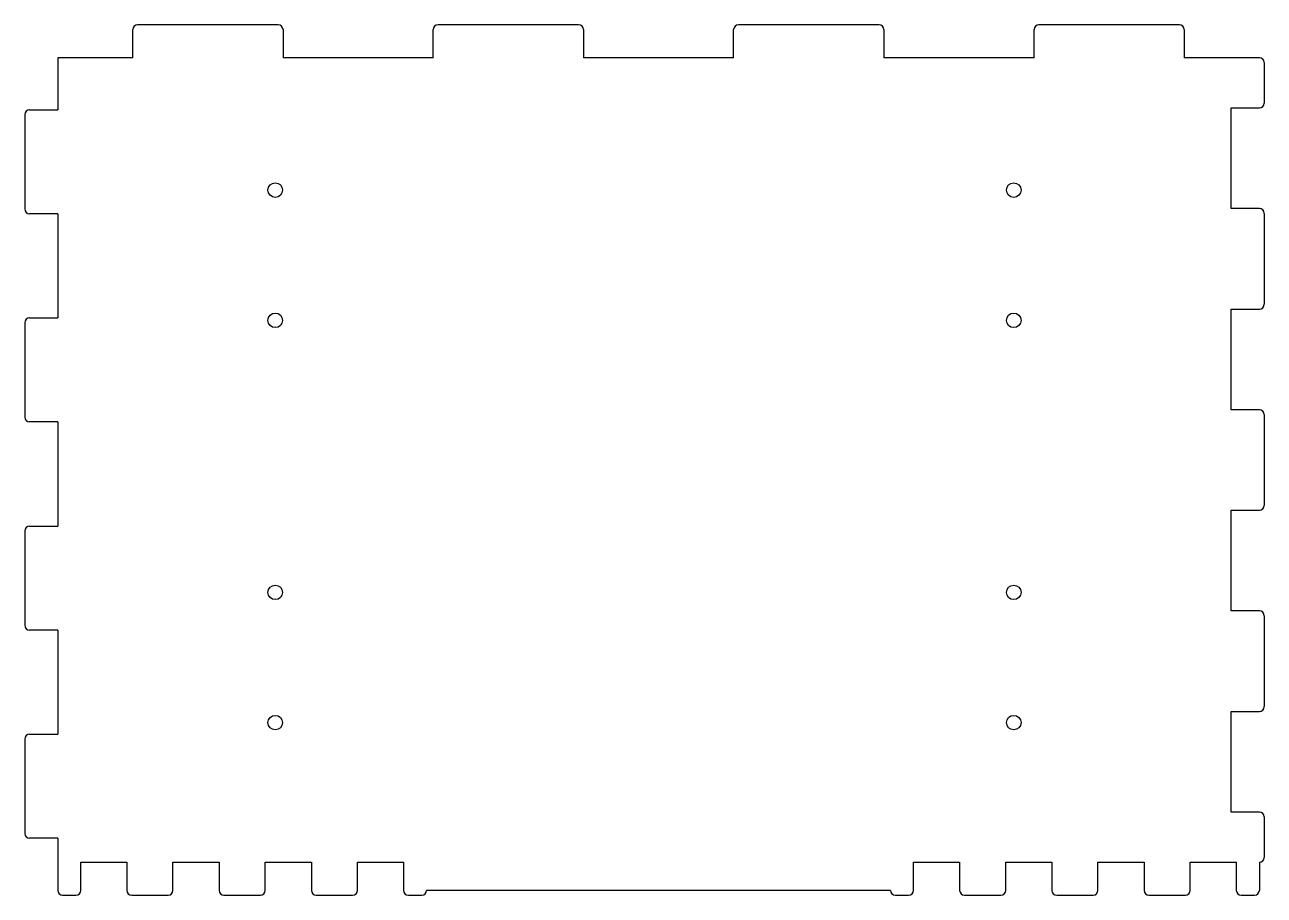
# Model space of a CAD drawing. Header units: millimetres. Extents: x 0 to 512, y 0 to 360.
import ezdxf

# ---------------------------------------------------------------- set-up
doc = ezdxf.new("R2010")
doc.units = ezdxf.units.MM
doc.layers.add('CutProfile', color=7, linetype='CONTINUOUS')

msp = doc.modelspace()

# ---------------------------------------------------------------- linework, layer by layer
at = {"layer": 'CutProfile'}
for p, q in [((104.675, 359.6), (46.625, 359.6)), ((228.775, 359.6), (170.725, 359.6)), ((352.875, 359.6), (294.825, 359.6)), ((476.975, 359.6), (418.925, 359.6)), ((44.625, 346), (44.625, 357.6)), ((106.675, 357.6), (106.675, 346)), ((168.725, 346), (168.725, 357.6)), ((230.775, 357.6), (230.775, 346)), ((292.825, 346), (292.825, 357.6)), ((354.875, 357.6), (354.875, 346)), ((416.925, 346), (416.925, 357.6)), ((478.975, 357.6), (478.975, 346)), ((13.6, 346), (13.6, 324.5)), ((44.625, 346), (13.6, 346)), ((168.725, 346), (106.675, 346)), ((292.825, 346), (230.775, 346)), ((416.925, 346), (354.875, 346)), ((510, 346), (478.975, 346)), ((512, 344), (512, 327.225)), ((2, 324.5), (13.6, 324.5)), ((498.4, 325.225), (510, 325.225)), ((498.4, 283.675), (498.4, 325.225)), ((0, 322.5), (0, 283.5)), ((510, 283.675), (498.4, 283.675)), ((512, 281.675), (512, 244.125)), ((13.6, 281.5), (2, 281.5)), ((13.6, 281.5), (13.6, 238.5)), ((498.4, 242.125), (510, 242.125)), ((498.4, 200.575), (498.4, 242.125)), ((0, 236.5), (0, 197.5)), ((2, 238.5), (13.6, 238.5)), ((510, 200.575), (498.4, 200.575)), ((13.6, 195.5), (2, 195.5)), ((13.6, 195.5), (13.6, 152.5)), ((512, 198.575), (512, 161.025)), ((498.4, 159.025), (510, 159.025)), ((498.4, 117.475), (498.4, 159.025)), ((0, 150.5), (0, 111.5)), ((2, 152.5), (13.6, 152.5)), ((510, 117.475), (498.4, 117.475)), ((512, 115.475), (512, 77.925)), ((13.6, 109.5), (2, 109.5)), ((13.6, 109.5), (13.6, 66.5)), ((498.4, 75.925), (510, 75.925)), ((498.4, 34.375), (498.4, 75.925)), ((0, 64.5), (0, 25.5)), ((2, 66.5), (13.6, 66.5)), ((510, 34.375), (498.4, 34.375)), ((512, 32.375), (512, 15.6)), ((13.6, 23.5), (2, 23.5)), ((13.6, 23.5), (13.6, 2)), ((23.125, 13.6), (42.175, 13.6)), ((23.125, 2), (23.125, 13.6)), ((42.175, 13.6), (42.175, 2)), ((61.225, 13.6), (80.275, 13.6)), ((61.225, 2), (61.225, 13.6)), ((80.275, 13.6), (80.275, 2)), ((99.325, 13.6), (118.375, 13.6)), ((99.325, 2), (99.325, 13.6)), ((118.375, 13.6), (118.375, 2)), ((137.425, 13.6), (156.475, 13.6)), ((137.425, 2), (137.425, 13.6)), ((156.475, 13.6), (156.475, 2)), ((367.125, 13.6), (386.175, 13.6)), ((367.125, 2), (367.125, 13.6)), ((386.175, 13.6), (386.175, 2)), ((405.225, 13.6), (424.275, 13.6)), ((405.225, 2), (405.225, 13.6)), ((424.275, 13.6), (424.275, 2)), ((443.325, 13.6), (462.375, 13.6)), ((443.325, 2), (443.325, 13.6)), ((462.375, 13.6), (462.375, 2)), ((481.425, 13.6), (500.475, 13.6)), ((481.425, 2), (481.425, 13.6)), ((500.475, 13.6), (500.475, 2)), ((510, 13.6), (510, 2)), ((15.6, 0), (21.125, 0)), ((44.175, 0), (59.225, 0)), ((82.275, 0), (97.325, 0)), ((120.375, 0), (135.425, 0)), ((158.475, 0), (164, 0)), ((357.6, 2), (166, 2)), ((359.6, 0), (365.125, 0)), ((388.175, 0), (403.225, 0)), ((426.275, 0), (441.325, 0)), ((464.375, 0), (479.425, 0)), ((502.475, 0), (508, 0))]:
    msp.add_line(p, q, dxfattribs=at)
for centre in [(103.467, 291.3), (408.533, 291.3), (103.467, 237.5), (408.533, 237.5), (103.467, 125.1), (408.533, 125.1), (103.467, 71.3), (408.533, 71.3)]:
    msp.add_circle(centre, 3, dxfattribs=at)
for centre, start, end in [((46.625, 357.6), 90, 180), ((104.675, 357.6), 0, 90), ((170.725, 357.6), 90, 180), ((228.775, 357.6), 0, 90), ((294.825, 357.6), 90, 180), ((352.875, 357.6), 0, 90), ((418.925, 357.6), 90, 180), ((476.975, 357.6), 0, 90), ((510, 344), 0, 90), ((2, 322.5), 90, 180), ((510, 327.225), -90, 0), ((2, 283.5), 180, -90), ((510, 281.675), 0, 90), ((510, 244.125), -90, 0), ((2, 236.5), 90, 180), ((510, 198.575), 0, 90), ((2, 197.5), 180, -90), ((510, 161.025), -90, 0), ((2, 150.5), 90, 180), ((510, 115.475), 0, 90), ((2, 111.5), 180, -90), ((510, 77.925), -90, 0), ((2, 64.5), 90, 180), ((510, 32.375), 0, 90), ((2, 25.5), 180, -90), ((510, 15.6), -90, 0), ((15.6, 2), -180, -90), ((21.125, 2), -90, 0), ((44.175, 2), -180, -90), ((59.225, 2), -90, 0), ((82.275, 2), -180, -90), ((97.325, 2), -90, 0), ((120.375, 2), -180, -90), ((135.425, 2), -90, 0), ((158.475, 2), -180, -90), ((164, 2), -90, 0), ((359.6, 2), -180, -90), ((365.125, 2), -90, 0), ((388.175, 2), -180, -90), ((403.225, 2), -90, 0), ((426.275, 2), -180, -90), ((441.325, 2), -90, 0), ((464.375, 2), -180, -90), ((479.425, 2), -90, 0), ((502.475, 2), -180, -90), ((508, 2), -90, 0)]:
    msp.add_arc(centre, 2, start, end, dxfattribs=at)

doc.saveas('drawing.dxf')
